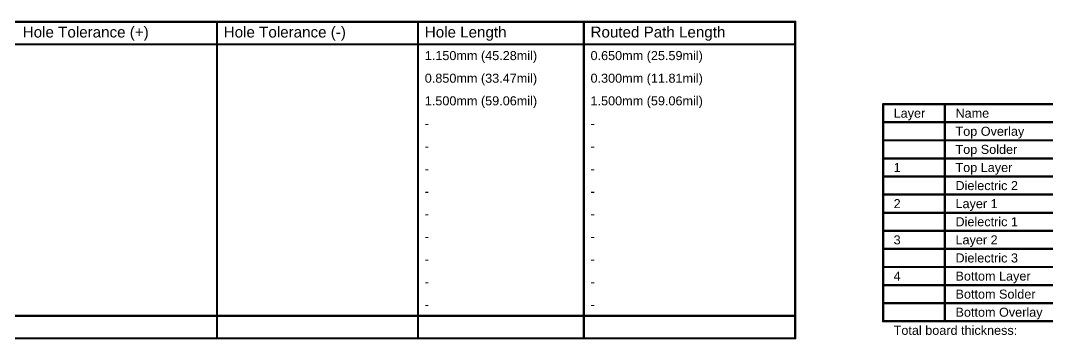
# Model space of a CAD drawing. Header units: inches. Extents: x 24 to 500, y 68 to 269.
# Drawn here: x 239.6 to 412.7, y 215.5 to 269.2 of the extents above; entities that cross this region are included whole.
import ezdxf

# ---------------------------------------------------------------- set-up
doc = ezdxf.new("R2010")
doc.units = ezdxf.units.IN
doc.layers.add('Drill Drawing', color=1, linetype='Continuous')
doc.layers.add('Fabrication', color=76, linetype='Continuous')
doc.styles.add('Arial', font='', dxfattribs={"height": 0.2})
doc.styles.get('Arial').set_extended_font_data('Arial')

msp = doc.modelspace()

# ---------------------------------------------------------------- linework, layer by layer
at = {"layer": 'Drill Drawing'}
for points in [[(24.27, 268.98, 0.381, 0.381, 0), (370.17, 268.98, 0.381, 0.381, 0)], [(272.74, 215.64, 0.381, 0.381, 0), (272.74, 268.98, 0.381, 0.381, 0)], [(306.61, 215.64, 0.381, 0.381, 0), (306.61, 268.98, 0.381, 0.381, 0)], [(334.54, 215.64, 0.381, 0.381, 0), (334.54, 268.98, 0.381, 0.381, 0)], [(370.17, 215.64, 0.381, 0.381, 0), (370.17, 268.98, 0.381, 0.381, 0)], [(24.27, 265.17, 0.381, 0.381, 0), (370.17, 265.17, 0.381, 0.381, 0)], [(24.27, 219.45, 0.381, 0.381, 0), (370.17, 219.45, 0.381, 0.381, 0)], [(24.27, 215.64, 0.381, 0.381, 0), (370.17, 215.64, 0.381, 0.381, 0)]]:
    msp.add_lwpolyline(points, format="xyseb", dxfattribs=at)
for points in [[(272.64, 268.98, 0.191, 0.191, 1), (272.83, 268.98, 0.191, 0.191, 1)], [(306.52, 268.98, 0.191, 0.191, 1), (306.71, 268.98, 0.191, 0.191, 1)], [(334.45, 268.98, 0.191, 0.191, 1), (334.64, 268.98, 0.191, 0.191, 1)], [(370.08, 268.98, 0.191, 0.191, 1), (370.27, 268.98, 0.191, 0.191, 1)], [(370.08, 268.98, 0.191, 0.191, 1), (370.27, 268.98, 0.191, 0.191, 1)], [(370.08, 265.17, 0.191, 0.191, 1), (370.27, 265.17, 0.191, 0.191, 1)], [(370.08, 219.45, 0.191, 0.191, 1), (370.27, 219.45, 0.191, 0.191, 1)], [(272.64, 215.64, 0.191, 0.191, 1), (272.83, 215.64, 0.191, 0.191, 1)], [(306.52, 215.64, 0.191, 0.191, 1), (306.71, 215.64, 0.191, 0.191, 1)], [(334.45, 215.64, 0.191, 0.191, 1), (334.64, 215.64, 0.191, 0.191, 1)], [(370.08, 215.64, 0.191, 0.191, 1), (370.27, 215.64, 0.191, 0.191, 1)], [(370.08, 215.64, 0.191, 0.191, 1), (370.27, 215.64, 0.191, 0.191, 1)]]:
    msp.add_lwpolyline(points, format="xyseb", close=True, dxfattribs=at)
at = {"layer": 'Fabrication'}
for points in [[(385, 255.09, 0.381, 0.381, 0), (500.28, 255.09, 0.381, 0.381, 0)], [(385, 218.52, 0.381, 0.381, 0), (385, 255.09, 0.381, 0.381, 0)], [(395.41, 218.52, 0.381, 0.381, 0), (395.41, 255.09, 0.381, 0.381, 0)], [(385, 252.04, 0.381, 0.381, 0), (500.28, 252.04, 0.381, 0.381, 0)], [(385, 249, 0.381, 0.381, 0), (395.41, 249, 0.381, 0.381, 0)], [(395.41, 249, 0.381, 0.381, 0), (419.02, 249, 0.381, 0.381, 0)], [(385, 245.95, 0.381, 0.381, 0), (395.41, 245.95, 0.381, 0.381, 0)], [(395.41, 245.95, 0.381, 0.381, 0), (419.02, 245.95, 0.381, 0.381, 0)], [(385, 242.9, 0.381, 0.381, 0), (395.41, 242.9, 0.381, 0.381, 0)], [(395.41, 242.9, 0.381, 0.381, 0), (419.02, 242.9, 0.381, 0.381, 0)], [(385, 239.85, 0.381, 0.381, 0), (395.41, 239.85, 0.381, 0.381, 0)], [(395.41, 239.85, 0.381, 0.381, 0), (419.02, 239.85, 0.381, 0.381, 0)], [(385, 236.8, 0.381, 0.381, 0), (395.41, 236.8, 0.381, 0.381, 0)], [(395.41, 236.8, 0.381, 0.381, 0), (419.02, 236.8, 0.381, 0.381, 0)], [(385, 233.76, 0.381, 0.381, 0), (395.41, 233.76, 0.381, 0.381, 0)], [(395.41, 233.76, 0.381, 0.381, 0), (419.02, 233.76, 0.381, 0.381, 0)], [(385, 230.71, 0.381, 0.381, 0), (395.41, 230.71, 0.381, 0.381, 0)], [(395.41, 230.71, 0.381, 0.381, 0), (419.02, 230.71, 0.381, 0.381, 0)], [(385, 227.66, 0.381, 0.381, 0), (395.41, 227.66, 0.381, 0.381, 0)], [(395.41, 227.66, 0.381, 0.381, 0), (419.02, 227.66, 0.381, 0.381, 0)], [(385, 224.61, 0.381, 0.381, 0), (395.41, 224.61, 0.381, 0.381, 0)], [(395.41, 224.61, 0.381, 0.381, 0), (419.02, 224.61, 0.381, 0.381, 0)], [(385, 221.56, 0.381, 0.381, 0), (395.41, 221.56, 0.381, 0.381, 0)], [(395.41, 221.56, 0.381, 0.381, 0), (419.02, 221.56, 0.381, 0.381, 0)], [(385, 218.52, 0.381, 0.381, 0), (395.41, 218.52, 0.381, 0.381, 0)], [(395.41, 218.52, 0.381, 0.381, 0), (419.02, 218.52, 0.381, 0.381, 0)]]:
    msp.add_lwpolyline(points, format="xyseb", dxfattribs=at)
for points in [[(384.9, 255.09, 0.191, 0.191, 1), (385.09, 255.09, 0.191, 0.191, 1)], [(384.9, 255.09, 0.191, 0.191, 1), (385.09, 255.09, 0.191, 0.191, 1)], [(395.31, 255.09, 0.191, 0.191, 1), (395.5, 255.09, 0.191, 0.191, 1)], [(384.9, 252.04, 0.191, 0.191, 1), (385.09, 252.04, 0.191, 0.191, 1)], [(384.9, 249, 0.191, 0.191, 1), (385.09, 249, 0.191, 0.191, 1)], [(395.31, 249, 0.191, 0.191, 1), (395.5, 249, 0.191, 0.191, 1)], [(395.31, 249, 0.191, 0.191, 1), (395.5, 249, 0.191, 0.191, 1)], [(384.9, 245.95, 0.191, 0.191, 1), (385.09, 245.95, 0.191, 0.191, 1)], [(395.31, 245.95, 0.191, 0.191, 1), (395.5, 245.95, 0.191, 0.191, 1)], [(395.31, 245.95, 0.191, 0.191, 1), (395.5, 245.95, 0.191, 0.191, 1)], [(384.9, 242.9, 0.191, 0.191, 1), (385.09, 242.9, 0.191, 0.191, 1)], [(395.31, 242.9, 0.191, 0.191, 1), (395.5, 242.9, 0.191, 0.191, 1)], [(395.31, 242.9, 0.191, 0.191, 1), (395.5, 242.9, 0.191, 0.191, 1)], [(384.9, 239.85, 0.191, 0.191, 1), (385.09, 239.85, 0.191, 0.191, 1)], [(395.31, 239.85, 0.191, 0.191, 1), (395.5, 239.85, 0.191, 0.191, 1)], [(395.31, 239.85, 0.191, 0.191, 1), (395.5, 239.85, 0.191, 0.191, 1)], [(384.9, 236.8, 0.191, 0.191, 1), (385.09, 236.8, 0.191, 0.191, 1)], [(395.31, 236.8, 0.191, 0.191, 1), (395.5, 236.8, 0.191, 0.191, 1)], [(395.31, 236.8, 0.191, 0.191, 1), (395.5, 236.8, 0.191, 0.191, 1)], [(384.9, 233.76, 0.191, 0.191, 1), (385.09, 233.76, 0.191, 0.191, 1)], [(395.31, 233.76, 0.191, 0.191, 1), (395.5, 233.76, 0.191, 0.191, 1)], [(395.31, 233.76, 0.191, 0.191, 1), (395.5, 233.76, 0.191, 0.191, 1)], [(384.9, 230.71, 0.191, 0.191, 1), (385.09, 230.71, 0.191, 0.191, 1)], [(395.31, 230.71, 0.191, 0.191, 1), (395.5, 230.71, 0.191, 0.191, 1)], [(395.31, 230.71, 0.191, 0.191, 1), (395.5, 230.71, 0.191, 0.191, 1)], [(384.9, 227.66, 0.191, 0.191, 1), (385.09, 227.66, 0.191, 0.191, 1)], [(395.31, 227.66, 0.191, 0.191, 1), (395.5, 227.66, 0.191, 0.191, 1)], [(395.31, 227.66, 0.191, 0.191, 1), (395.5, 227.66, 0.191, 0.191, 1)], [(384.9, 224.61, 0.191, 0.191, 1), (385.09, 224.61, 0.191, 0.191, 1)], [(395.31, 224.61, 0.191, 0.191, 1), (395.5, 224.61, 0.191, 0.191, 1)], [(395.31, 224.61, 0.191, 0.191, 1), (395.5, 224.61, 0.191, 0.191, 1)], [(384.9, 221.56, 0.191, 0.191, 1), (385.09, 221.56, 0.191, 0.191, 1)], [(395.31, 221.56, 0.191, 0.191, 1), (395.5, 221.56, 0.191, 0.191, 1)], [(395.31, 221.56, 0.191, 0.191, 1), (395.5, 221.56, 0.191, 0.191, 1)], [(384.9, 218.52, 0.191, 0.191, 1), (385.09, 218.52, 0.191, 0.191, 1)], [(384.9, 218.52, 0.191, 0.191, 1), (385.09, 218.52, 0.191, 0.191, 1)], [(395.31, 218.52, 0.191, 0.191, 1), (395.5, 218.52, 0.191, 0.191, 1)], [(395.31, 218.52, 0.191, 0.191, 1), (395.5, 218.52, 0.191, 0.191, 1)], [(395.31, 218.52, 0.191, 0.191, 1), (395.5, 218.52, 0.191, 0.191, 1)]]:
    msp.add_lwpolyline(points, format="xyseb", close=True, dxfattribs=at)

# ---------------------------------------------------------------- texts
at = {"layer": 'Drill Drawing', "style": 'Arial'}
for s, height, p in [('Hole Tolerance (+)', 1.8288, (240.01, 266.32)), ('Hole Tolerance (-)', 1.8288, (273.88, 266.32)), ('Hole Length', 1.8288, (307.76, 266.32)), ('Routed Path Length', 1.8288, (335.69, 266.32)), ('1.150mm (45.28mil)', 1.524, (307.76, 262.51)), ('0.650mm (25.59mil)', 1.524, (335.69, 262.51)), ('0.850mm (33.47mil)', 1.524, (307.76, 258.7)), ('0.300mm (11.81mil)', 1.524, (335.69, 258.7)), ('1.500mm (59.06mil)', 1.524, (307.76, 254.89)), ('1.500mm (59.06mil)', 1.524, (335.69, 254.89)), ('-', 1.52, (307.76, 251.08)), ('-', 1.52, (335.69, 251.08)), ('-', 1.52, (307.76, 247.27)), ('-', 1.52, (335.69, 247.27)), ('-', 1.52, (307.76, 243.46)), ('-', 1.52, (335.69, 243.46)), ('-', 1.52, (307.76, 239.65)), ('-', 1.52, (335.69, 239.65)), ('-', 1.52, (307.76, 235.84)), ('-', 1.52, (335.69, 235.84)), ('-', 1.52, (307.76, 232.03)), ('-', 1.52, (335.69, 232.03)), ('-', 1.52, (307.76, 228.22)), ('-', 1.52, (335.69, 228.22)), ('-', 1.52, (307.76, 224.41)), ('-', 1.52, (335.69, 224.41)), ('-', 1.52, (307.76, 220.6)), ('-', 1.52, (335.69, 220.6))]:
    msp.add_text(s, height=height, dxfattribs=at).set_placement(p)
at = {"layer": 'Fabrication', "style": 'Arial'}
for s, height, p in [('Layer', 1.524, (386.77, 252.81)), ('Name', 1.524, (397.19, 252.81)), ('Top Overlay', 1.524, (397.19, 249.76)), ('Top Solder', 1.524, (397.19, 246.71)), ('1', 1.52, (386.77, 243.66)), ('Top Layer', 1.524, (397.19, 243.66)), ('Dielectric 2', 1.524, (397.19, 240.61)), ('2', 1.52, (386.77, 237.57)), ('Layer 1', 1.524, (397.19, 237.57)), ('Dielectric 1', 1.524, (397.19, 234.52)), ('3', 1.52, (386.77, 231.47)), ('Layer 2', 1.524, (397.19, 231.47)), ('Dielectric 3', 1.524, (397.19, 228.42)), ('4', 1.52, (386.77, 225.37)), ('Bottom Layer', 1.524, (397.19, 225.37)), ('Bottom Solder', 1.524, (397.19, 222.33)), ('Bottom Overlay', 1.524, (397.19, 219.28)), ('Total board thickness:', 1.524, (386.77, 216.23))]:
    msp.add_text(s, height=height, dxfattribs=at).set_placement(p)

doc.saveas('drawing.dxf')
